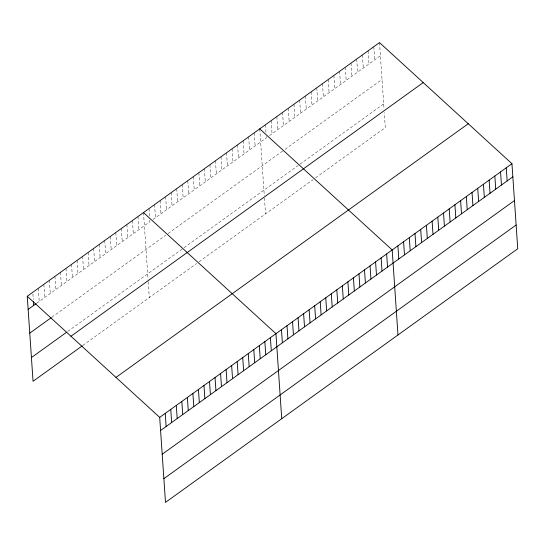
<?xml version="1.0" encoding="UTF-8"?>
<svg xmlns="http://www.w3.org/2000/svg" width="545" height="545" viewBox="0 0 545 545"><rect width="100%" height="100%" fill="white"/><g stroke="black" fill="none" stroke-linecap="round" stroke-linejoin="round"><path stroke-width="0.41" stroke-dasharray="2.73 2.04" d="M36.753 303.211L149.93 221.713L149.814 220.071M153.002 219.499L266.341 137.878L266.233 136.236M269.509 135.596L380.41 55.733M51.904 317.183L165.694 235.242M168.153 233.471L283.802 150.188M285.069 149.275L382.025 79.461M67.716 331.442L183.352 248.173M183.965 247.73L298.142 165.503M300.043 164.134L383.694 103.897M82.867 345.414L196.65 263.473M199.116 261.702L313.068 179.639M315.603 177.82L385.308 127.619L384.286 112.597M379.511 42.605L383.959 107.849M373.809 46.713L374.708 59.841M368.107 50.821L369.006 63.949M362.405 54.929L363.297 68.057M356.703 59.037L357.595 72.165M351 63.145L351.893 76.273M345.292 67.253L346.191 80.381M339.59 71.354L340.489 84.489M333.887 75.462L334.78 88.597M328.185 79.57L329.078 92.698M322.483 83.678L323.376 96.806M316.774 87.786L317.674 100.914M311.072 91.894L311.972 105.022M305.37 96.002L306.263 109.129M299.668 100.11L300.561 113.237M293.966 104.218L294.859 117.345M288.264 108.319L289.157 121.453M282.555 112.427L283.454 125.554M276.853 116.535L277.752 129.662M271.151 120.643L272.044 133.77M265.449 124.751L266.008 132.953M259.747 128.858L264.298 195.682M264.461 198.053L265.538 213.865M254.208 132.844L255.101 145.971M248.67 136.829L249.569 149.957M243.138 140.814L244.031 153.942M237.6 144.8L238.499 157.934M232.068 148.792L232.96 161.919M226.529 152.777L227.428 165.905M220.998 156.762L221.89 169.89M215.459 160.748L216.351 173.875M209.927 164.733L210.82 177.861M204.389 168.718L205.281 181.846M198.85 172.704L199.749 185.838M193.318 176.696L194.211 189.823M187.78 180.681L188.679 193.809M182.248 184.666L183.14 197.794M176.709 188.652L177.609 201.779M171.178 192.637L172.07 205.765M165.639 196.622L166.532 209.75M160.101 200.608L161 213.742M154.569 204.6L155.461 217.728M149.03 208.585L149.534 215.97M143.499 212.57L148.056 279.394M148.213 281.765L149.296 297.584M137.96 216.556L138.859 229.683M132.428 220.541L133.321 233.669M126.89 224.526L127.782 237.654M121.358 228.512L122.25 241.646M115.819 232.504L116.712 245.632M110.281 236.489L111.18 249.617M104.749 240.474L105.641 253.602M99.21 244.46L100.11 257.587M93.679 248.445L94.571 261.573M88.14 252.43L89.039 265.558M82.608 256.416L83.501 269.55M77.07 260.408L77.962 273.536M71.531 264.393L72.43 277.521M65.999 268.378L66.892 281.506M60.461 272.364L61.36 285.491M54.929 276.349L55.822 289.477M49.391 280.334L50.29 293.462M43.859 284.32L44.751 297.454M38.32 288.312L39.22 301.44M32.898 293.939L33.286 299.682"/><path stroke-width="0.82" d="M27.25 296.282L379.511 42.605L511.953 163.704L517.75 248.718L165.489 502.395L159.692 417.381L27.25 296.282L33.047 381.296L82.247 345.857M28.142 309.41L36.14 303.654M29.764 333.131L51.291 317.633M31.426 357.575L66.49 332.327M70.952 336.245L423.22 82.568M115.983 377.419L468.25 123.742M159.692 417.381L511.953 163.704M160.584 430.509L512.852 176.839M162.206 454.23L514.466 200.56M163.868 478.673L516.135 224.996M259.747 128.858L392.182 249.957L397.979 334.971M143.499 212.57L275.94 333.669L281.731 418.683M506.251 167.812L507.143 180.94M500.548 171.92L501.441 185.048M494.846 176.028L495.739 189.156M489.144 180.136L490.037 193.264M483.435 184.244L484.335 197.372M477.733 188.352L478.633 201.48M472.031 192.46L472.924 205.588M466.329 196.561L467.222 209.696M460.627 200.669L461.52 213.797M454.918 204.777L455.818 217.905M449.216 208.885L450.116 222.013M443.514 212.993L444.407 226.121M437.812 217.101L438.705 230.228M432.11 221.209L433.003 234.336M426.408 225.317L427.3 238.444M420.699 229.418L421.598 242.552M414.997 233.526L415.896 246.653M409.295 237.634L410.187 250.761M403.593 241.742L404.485 254.869M397.891 245.85L398.783 258.977M386.65 253.943L387.543 267.07M381.112 257.928L382.011 271.056M375.58 261.913L376.472 275.041M370.041 265.899L370.941 279.033M364.51 269.891L365.402 283.019M358.971 273.876L359.864 287.004M353.433 277.861L354.332 290.989M347.901 281.847L348.793 294.974M342.362 285.832L343.261 298.96M336.83 289.817L337.723 302.945M331.292 293.803L332.191 306.937M325.76 297.795L326.653 310.923M320.222 301.78L321.114 314.908M314.69 305.765L315.582 318.893M309.151 309.751L310.044 322.878M303.613 313.736L304.512 326.864M298.081 317.721L298.973 330.849M292.542 321.707L293.442 334.841M287.011 325.699L287.903 338.827M281.472 329.684L282.371 342.812M270.402 337.655L271.294 350.782M264.863 341.64L265.762 354.768M259.331 345.625L260.224 358.753M253.793 349.611L254.692 362.745M248.261 353.603L249.154 366.731M242.723 357.588L243.622 370.716M237.191 361.573L238.083 374.701M231.652 365.559L232.545 378.686M226.121 369.544L227.013 382.672M220.582 373.529L221.474 386.657M215.043 377.515L215.943 390.649M209.512 381.507L210.404 394.635M203.973 385.492L204.872 398.62M198.441 389.477L199.334 402.605M192.903 393.463L193.802 406.59M187.371 397.448L188.263 410.576M181.832 401.433L182.725 414.568M176.294 405.425L177.193 418.553M170.762 409.411L171.655 422.538M165.224 413.396L166.123 426.524M33.402 301.324L33.681 305.425"/></g></svg>
